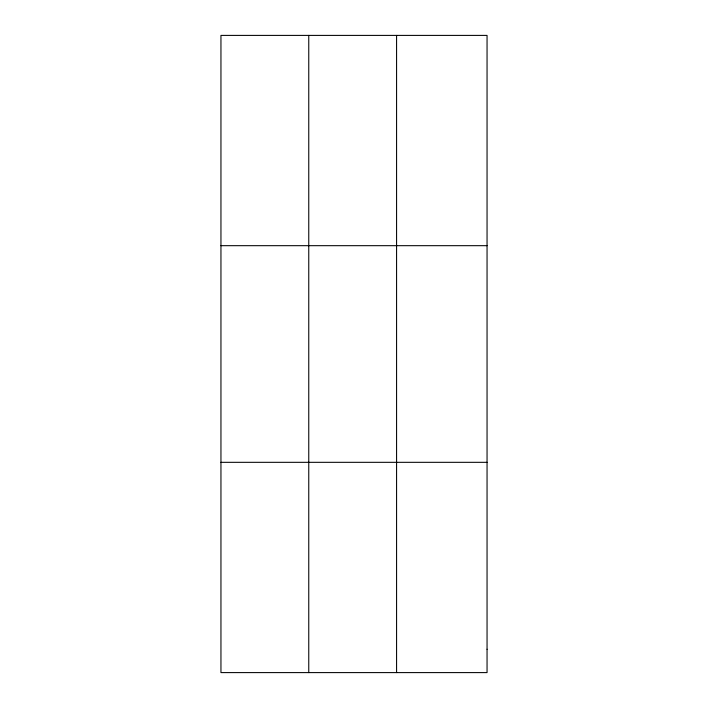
<?xml version="1.0" encoding="UTF-8"?>
<svg xmlns="http://www.w3.org/2000/svg" width="708" height="708" viewBox="0 0 708 708"><rect width="100%" height="100%" fill="white"/><g stroke="black" fill="none" stroke-linecap="round" stroke-linejoin="round"><path stroke-width="1.06" d="M308.759 35.4L308.759 672.6M396.577 35.4L396.577 672.6M220.949 245.676L487.051 245.676M220.949 462.324L487.051 462.324M487.051 649.236L487.051 672.6L220.949 672.6L220.949 35.4L487.051 35.4L487.051 649.236"/></g></svg>
